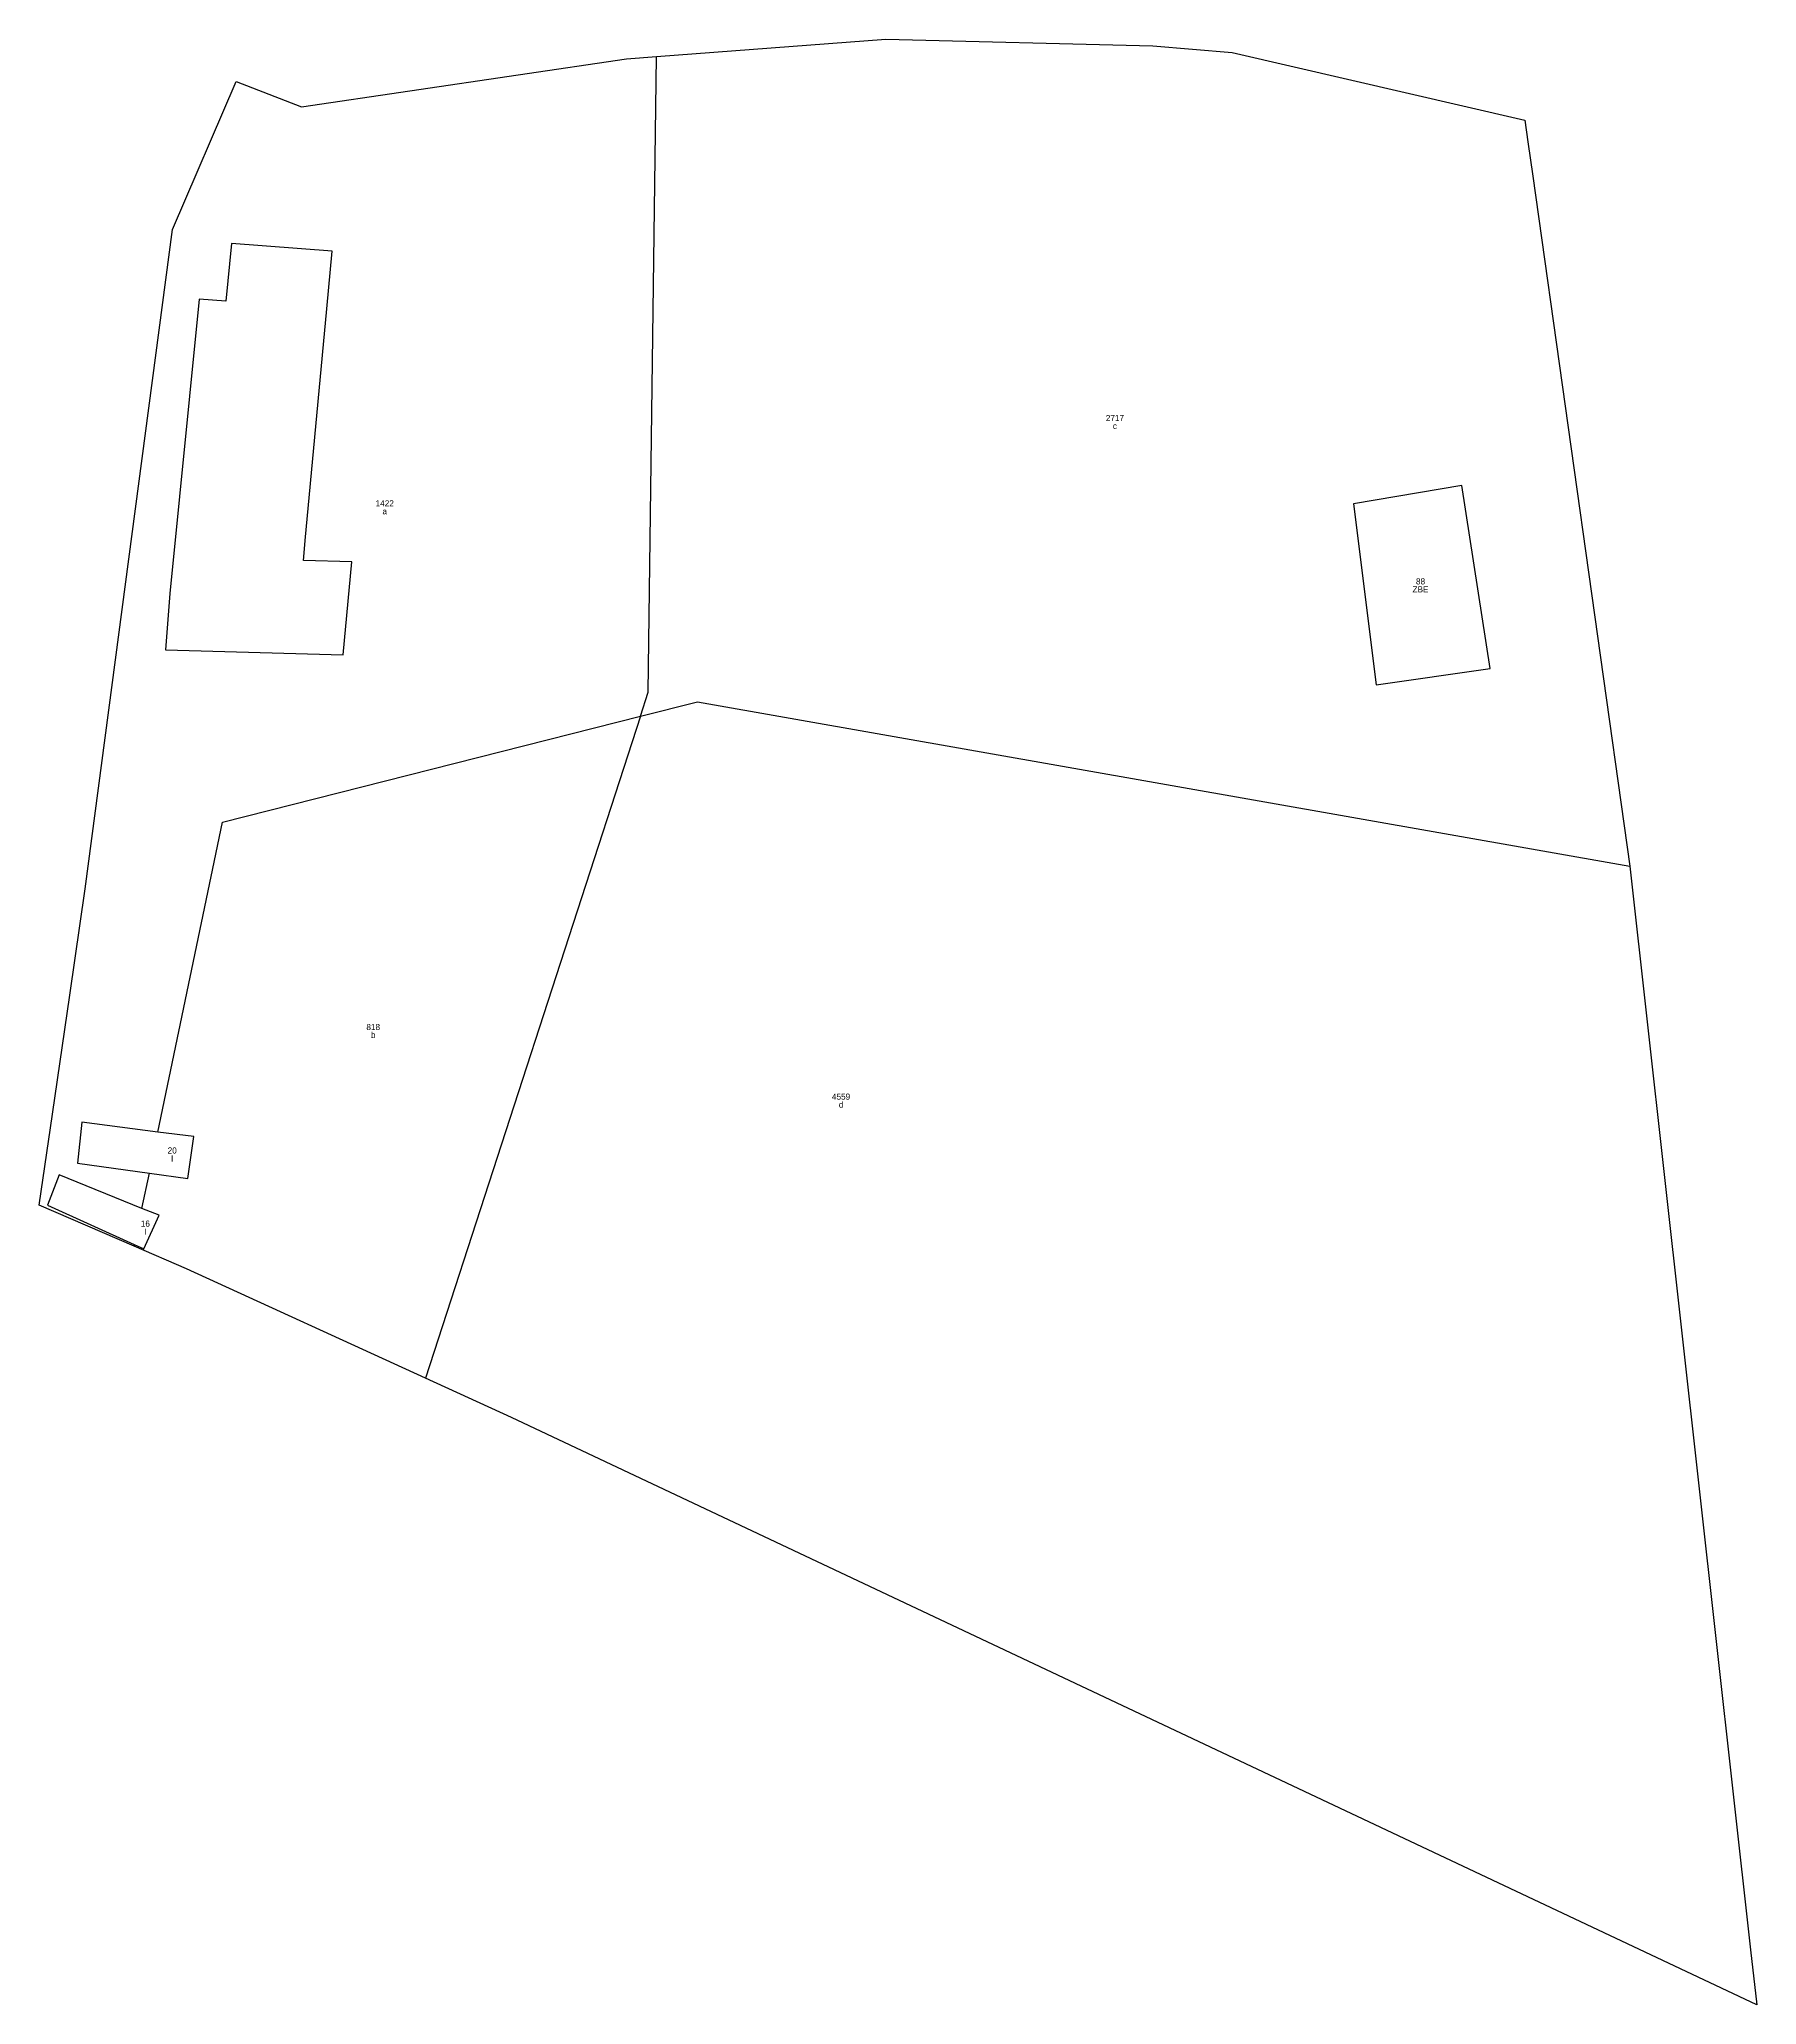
# Model space of a CAD drawing. Header units: metres. Extents: x 483388 to 483500, y 4631333 to 4631461.
import ezdxf
from ezdxf.enums import TextEntityAlignment as Align

# ---------------------------------------------------------------- set-up
doc = ezdxf.new("R2010")
doc.units = ezdxf.units.M

msp = doc.modelspace()

# ---------------------------------------------------------------- linework, layer by layer
at = {"layer": 'PG-LI'}
for p, q in [((483427.48, 4631418.12), (483428.0235, 4631459.567)), ((483426.97, 4631416.54), (483427.48, 4631418.12)), ((483426.97, 4631416.54), (483430.69, 4631417.49)), ((483430.69, 4631417.49), (483491.493, 4631406.7665)), ((483399.73, 4631409.64), (483426.97, 4631416.54)), ((483426.97, 4631416.54), (483412.963, 4631373.377)), ((483395.51, 4631389.42), (483399.73, 4631409.64)), ((483397.84, 4631389.14), (483395.51, 4631389.42)), ((483394.47, 4631384.45), (483394.95, 4631386.75)), ((483395.58, 4631384), (483394.47, 4631384.45)), ((483393.953, 4631381.9875), (483393.97, 4631382.09))]:
    msp.add_line(p, q, dxfattribs=at)
for points in [[(483474.96, 4631418.59), (483482.38, 4631419.65), (483480.54, 4631431.6), (483473.47, 4631430.4), (483474.96, 4631418.59)], [(483395.51, 4631389.42), (483390.55, 4631390.08), (483390.27, 4631387.4), (483394.95, 4631386.75)], [(483394.95, 4631386.75), (483397.46, 4631386.4), (483397.84, 4631389.14)], [(483394.47, 4631384.45), (483389.06, 4631386.64), (483388.3, 4631384.66), (483393.97, 4631382.09)], [(483393.97, 4631382.09), (483394.58, 4631381.82), (483395.58, 4631384)]]:
    msp.add_lwpolyline(points, dxfattribs=at)
at = {"layer": 'PG-LP'}
for points in [[(483428.0235, 4631459.567), (483442.9735, 4631460.687), (483460.3835, 4631460.257), (483465.5735, 4631459.827), (483484.6535, 4631455.4165), (483484.8535, 4631454.0065), (483485.1735, 4631451.7565), (483491.493, 4631406.7665)], [(483393.953, 4631381.9875), (483387.773, 4631384.6675), (483388.633, 4631390.6075), (483389.763, 4631398.3475), (483390.773, 4631405.2975), (483396.4635, 4631448.2875), (483400.6135, 4631457.9275), (483404.8635, 4631456.2775), (483426.0735, 4631459.417), (483428.0235, 4631459.567)], [(483408.1585, 4631426.6145), (483404.9935, 4631426.7085), (483405.1365, 4631428.2505), (483405.179, 4631428.703), (483406.516, 4631443.103), (483406.8815, 4631446.8775), (483400.317, 4631447.38), (483399.932, 4631443.607), (483398.188, 4631443.74), (483396.276, 4631424.545), (483396.001, 4631420.886), (483407.592, 4631420.543), (483408.1585, 4631426.6145)], [(483491.493, 4631406.7665), (483499.3725, 4631336.1065), (483499.7725, 4631332.5265), (483418.573, 4631370.807), (483412.963, 4631373.377)], [(483412.963, 4631373.377), (483397.383, 4631380.507), (483393.953, 4631381.9875)]]:
    msp.add_lwpolyline(points, dxfattribs=at)

# ---------------------------------------------------------------- texts
at = {"layer": 'PG-AA'}
for s, p in [('c', (483457.92, 4631435.67)), ('a', (483410.3, 4631430.11)), ('ZBE', (483477.85, 4631425.02)), ('b', (483409.55, 4631395.96)), ('d', (483440.06, 4631391.42)), ('I', (483396.44, 4631387.91)), ('I', (483394.69, 4631383.14))]:
    msp.add_text(s, height=0.4, dxfattribs=at).set_placement(p, align=Align.TOP_CENTER)
at = {"layer": 'PG-AS'}
for s, p in [('2717', (483457.92, 4631435.67)), ('1422', (483410.3, 4631430.11)), ('88', (483477.85, 4631425.02)), ('818', (483409.55, 4631395.96)), ('4559', (483440.06, 4631391.42)), ('20', (483396.44, 4631387.91)), ('16', (483394.69, 4631383.14))]:
    msp.add_text(s, height=0.4, dxfattribs=at).set_placement(p, align=Align.BOTTOM_CENTER)

doc.saveas('drawing.dxf')
